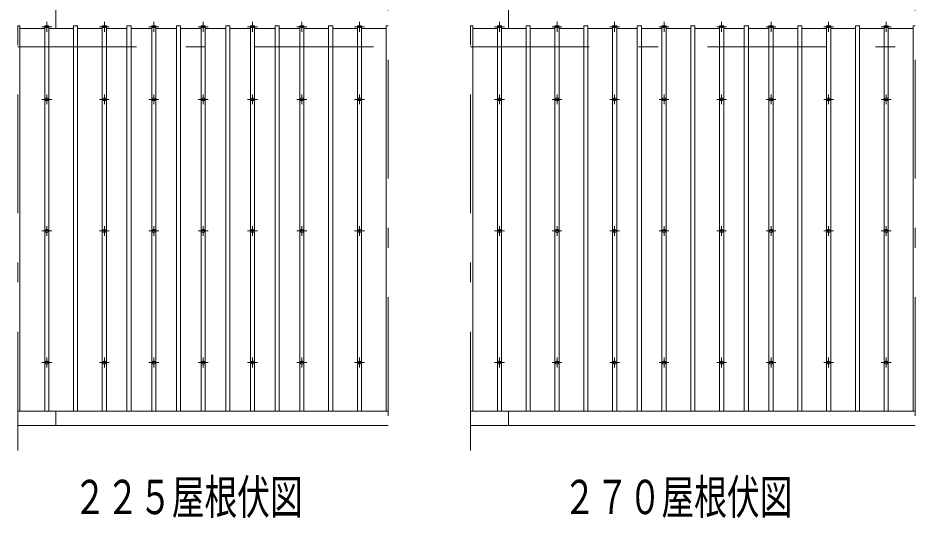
# Model space of a CAD drawing. Units: millimetres, scale not verified. Extents: x -35377 to 35393, y -16800 to 16800.
# Drawn here: x -21368 to -15918, y 8950 to 11986 of the extents above; entities that cross this region are included whole.
import ezdxf
from ezdxf.enums import TextEntityAlignment as Align

# ---------------------------------------------------------------- set-up
doc = ezdxf.new("R2010")
doc.units = ezdxf.units.MM
doc.header["$LTSCALE"] = 60
doc.linetypes.add('USER3', pattern=[24, 12, -5, 2, -5])
for name, color, linetype, lineweight in [('0-2_1-08BOLD', 7, 'Continuous', 18), ('0-3_1-28CENTER', 3, 'USER3', 18), ('0-4_1-48THIN', 4, 'Continuous', 18), ('0-5_1-58DIM', 3, 'Continuous', 18)]:
    doc.layers.add(name, color=color, linetype=linetype, lineweight=lineweight)
doc.styles.add('ＭＳ ゴシック', font='')
doc.styles.get('ＭＳ ゴシック').set_extended_font_data('MS Gothic')

msp = doc.modelspace()

# ---------------------------------------------------------------- linework, layer by layer
at = {"layer": '0-2_1-08BOLD'}
for p, q in [((-21137.83, 12049.83), (-21137.83, 11923.12)), ((-18387.84, 12049.83), (-18387.84, 11923.12)), ((-21367.83, 9598.91), (-19117.83, 9598.91)), ((-21137.83, 9511.48), (-21137.83, 9598.91)), ((-15917.84, 9598.91), (-18617.84, 9598.91)), ((-18387.84, 9598.91), (-18387.84, 9511.48)), ((-19117.83, 9511.48), (-21367.83, 9511.48)), ((-18617.84, 9511.48), (-15917.84, 9511.48))]:
    msp.add_line(p, q, dxfattribs=at)
for centre in [(-21192.83, 11492.32), (-20842.83, 11492.32), (-20542.83, 11492.32), (-20242.83, 11492.32), (-19942.83, 11492.32), (-19642.83, 11492.32), (-19292.83, 11492.32), (-18442.84, 11492.32), (-18092.84, 11492.32), (-17742.84, 11492.32), (-17442.83, 11492.32), (-17092.84, 11492.32), (-16792.84, 11492.32), (-16442.84, 11492.32), (-16092.84, 11492.32), (-21192.83, 10693.28), (-20842.83, 10693.28), (-20542.83, 10693.28), (-20242.83, 10693.28), (-19942.83, 10693.28), (-19642.83, 10693.28), (-19292.83, 10693.28), (-18442.84, 10693.28), (-18092.84, 10693.28), (-17742.84, 10693.28), (-17442.83, 10693.28), (-17092.84, 10693.28), (-16792.84, 10693.28), (-16442.84, 10693.28), (-16092.84, 10693.28), (-21192.83, 9894.23), (-20842.83, 9894.23), (-20542.83, 9894.23), (-20242.83, 9894.23), (-19942.83, 9894.23), (-19642.83, 9894.23), (-19292.83, 9894.23), (-18442.84, 9894.23), (-18092.84, 9894.23), (-17742.84, 9894.23), (-17442.83, 9894.23), (-17092.84, 9894.23), (-16792.84, 9894.23), (-16442.84, 9894.23), (-16092.84, 9894.23)]:
    msp.add_circle(centre, 10, dxfattribs=at)
for centre, start, end in [((-21192.83, 11921.87), 46.39838, 133.60162), ((-20842.83, 11921.87), 46.39838, 133.60162), ((-20542.83, 11921.87), 46.39838, 133.60162), ((-20242.83, 11921.87), 46.39838, 133.60162), ((-19942.83, 11921.87), 46.39838, 133.60162), ((-19642.83, 11921.87), 46.39838, 133.60162), ((-19292.83, 11921.87), 46.39838, 133.60162), ((-18442.84, 11921.87), 46.39838, 133.60162), ((-18092.84, 11921.87), 46.39838, 133.60162), ((-17742.84, 11921.87), 46.39838, 133.60162), ((-17442.83, 11921.87), 46.39838, 133.60162), ((-17092.84, 11921.87), 46.39838, 133.60162), ((-16792.84, 11921.87), 46.39838, 133.60162), ((-16442.84, 11921.87), 46.39838, 133.60162), ((-16092.84, 11921.87), 46.39838, 133.60162), ((-21192.83, 11942.88), 226.3961, 313.6039), ((-20842.83, 11942.88), 226.3961, 313.6039), ((-20542.83, 11942.88), 226.3961, 313.6039), ((-20242.83, 11942.88), 226.3961, 313.6039), ((-19942.83, 11942.88), 226.3961, 313.6039), ((-19642.83, 11942.88), 226.3961, 313.6039), ((-19292.83, 11942.88), 226.3961, 313.6039), ((-18442.84, 11942.88), 226.3961, 313.6039), ((-18092.84, 11942.88), 226.3961, 313.6039), ((-17742.84, 11942.88), 226.3961, 313.6039), ((-17442.83, 11942.88), 226.3961, 313.6039), ((-17092.84, 11942.88), 226.3961, 313.6039), ((-16792.84, 11942.88), 226.3961, 313.6039), ((-16442.84, 11942.88), 226.3961, 313.6039), ((-16092.84, 11942.88), 226.3961, 313.6039)]:
    msp.add_arc(centre, 14.5, start, end, dxfattribs=at)
at = {"layer": '0-3_1-28CENTER'}
for p, q in [((-21367.83, 9361.47), (-21367.83, 14611.48)), ((-19117.83, 14611.48), (-19117.83, 9361.48)), ((-18617.84, 9361.48), (-18617.84, 14611.48)), ((-15917.84, 14611.48), (-15917.84, 9361.48)), ((-21192.83, 11962.37), (-21192.83, 11902.38)), ((-20842.83, 11962.37), (-20842.83, 11902.38)), ((-20542.83, 11902.38), (-20542.83, 11962.37)), ((-20242.83, 11962.37), (-20242.83, 11902.38)), ((-19942.83, 11902.38), (-19942.83, 11962.37)), ((-19642.83, 11962.37), (-19642.83, 11902.38)), ((-19292.83, 11962.37), (-19292.83, 11902.38)), ((-18442.84, 11902.38), (-18442.84, 11962.37)), ((-18092.84, 11902.38), (-18092.84, 11962.37)), ((-17742.84, 11962.37), (-17742.84, 11902.38)), ((-17442.83, 11902.38), (-17442.83, 11962.37)), ((-17092.84, 11962.37), (-17092.84, 11902.38)), ((-16792.84, 11902.38), (-16792.84, 11962.37)), ((-16442.84, 11962.37), (-16442.84, 11902.38)), ((-16092.84, 11902.38), (-16092.84, 11962.37)), ((-21162.83, 11932.37), (-21222.83, 11932.37)), ((-20812.83, 11932.37), (-20872.83, 11932.37)), ((-20512.83, 11932.37), (-20572.83, 11932.37)), ((-20212.83, 11932.37), (-20272.83, 11932.37)), ((-19912.83, 11932.37), (-19972.83, 11932.37)), ((-19612.83, 11932.37), (-19672.83, 11932.37)), ((-19262.83, 11932.37), (-19322.83, 11932.37)), ((-18472.84, 11932.37), (-18412.84, 11932.37)), ((-18122.84, 11932.37), (-18062.84, 11932.37)), ((-17712.84, 11932.37), (-17772.84, 11932.37)), ((-17472.84, 11932.37), (-17412.84, 11932.37)), ((-17062.84, 11932.37), (-17122.84, 11932.37)), ((-16822.84, 11932.37), (-16762.84, 11932.37)), ((-16412.84, 11932.37), (-16472.84, 11932.37)), ((-16122.84, 11932.37), (-16062.84, 11932.37)), ((-21367.83, 11811.47), (-19117.83, 11811.47)), ((-18617.84, 11811.47), (-15917.84, 11811.47)), ((-21192.83, 11522.32), (-21192.83, 11462.32)), ((-20842.83, 11462.32), (-20842.83, 11522.32)), ((-20542.83, 11522.32), (-20542.83, 11462.32)), ((-20242.83, 11462.32), (-20242.83, 11522.32)), ((-19942.83, 11522.32), (-19942.83, 11462.32)), ((-19642.83, 11462.32), (-19642.83, 11522.32)), ((-19292.83, 11522.32), (-19292.83, 11462.32)), ((-18442.84, 11522.32), (-18442.84, 11462.32)), ((-18092.84, 11462.32), (-18092.84, 11522.32)), ((-17742.84, 11522.32), (-17742.84, 11462.32)), ((-17442.83, 11462.32), (-17442.83, 11522.32)), ((-17092.84, 11522.32), (-17092.84, 11462.32)), ((-16792.84, 11462.32), (-16792.84, 11522.32)), ((-16442.84, 11522.32), (-16442.84, 11462.32)), ((-16092.84, 11462.32), (-16092.84, 11522.32)), ((-21162.83, 11492.32), (-21222.83, 11492.32)), ((-20812.83, 11492.32), (-20872.83, 11492.32)), ((-20512.83, 11492.32), (-20572.83, 11492.32)), ((-20212.83, 11492.32), (-20272.83, 11492.32)), ((-19912.83, 11492.32), (-19972.83, 11492.32)), ((-19612.83, 11492.32), (-19672.83, 11492.32)), ((-19262.83, 11492.32), (-19322.83, 11492.32)), ((-18412.84, 11492.32), (-18472.84, 11492.32)), ((-18062.84, 11492.32), (-18122.84, 11492.32)), ((-17712.84, 11492.32), (-17772.84, 11492.32)), ((-17412.84, 11492.32), (-17472.84, 11492.32)), ((-17062.84, 11492.32), (-17122.84, 11492.32)), ((-16762.84, 11492.32), (-16822.84, 11492.32)), ((-16412.84, 11492.32), (-16472.84, 11492.32)), ((-16062.84, 11492.32), (-16122.84, 11492.32)), ((-21162.83, 10693.28), (-21222.83, 10693.28)), ((-21192.83, 10723.28), (-21192.83, 10663.27)), ((-20872.83, 10693.28), (-20812.83, 10693.28)), ((-20842.83, 10723.28), (-20842.83, 10663.27)), ((-20512.83, 10693.28), (-20572.83, 10693.28)), ((-20542.83, 10663.27), (-20542.83, 10723.28)), ((-20272.83, 10693.28), (-20212.83, 10693.28)), ((-20242.83, 10723.28), (-20242.83, 10663.27)), ((-19912.83, 10693.28), (-19972.83, 10693.28)), ((-19942.83, 10663.27), (-19942.83, 10723.28)), ((-19672.83, 10693.28), (-19612.83, 10693.28)), ((-19642.83, 10723.28), (-19642.83, 10663.27)), ((-19262.83, 10693.28), (-19322.83, 10693.28)), ((-19292.83, 10663.27), (-19292.83, 10723.28)), ((-18412.84, 10693.28), (-18472.84, 10693.28)), ((-18442.84, 10663.27), (-18442.84, 10723.28)), ((-18122.84, 10693.28), (-18062.84, 10693.28)), ((-18092.84, 10723.28), (-18092.84, 10663.27)), ((-17712.84, 10693.28), (-17772.84, 10693.28)), ((-17742.84, 10663.27), (-17742.84, 10723.28)), ((-17472.84, 10693.28), (-17412.84, 10693.28)), ((-17442.83, 10723.28), (-17442.83, 10663.27)), ((-17062.84, 10693.28), (-17122.84, 10693.28)), ((-17092.84, 10663.27), (-17092.84, 10723.28)), ((-16822.84, 10693.28), (-16762.84, 10693.28)), ((-16792.84, 10723.28), (-16792.84, 10663.27)), ((-16412.84, 10693.28), (-16472.84, 10693.28)), ((-16442.84, 10663.27), (-16442.84, 10723.28)), ((-16122.84, 10693.28), (-16062.84, 10693.28)), ((-16092.84, 10723.28), (-16092.84, 10663.27)), ((-21192.83, 9924.23), (-21192.83, 9864.24)), ((-20842.83, 9924.23), (-20842.83, 9864.24)), ((-20542.83, 9864.24), (-20542.83, 9924.23)), ((-20242.83, 9924.23), (-20242.83, 9864.24)), ((-19942.83, 9924.23), (-19942.83, 9864.24)), ((-19642.83, 9864.24), (-19642.83, 9924.23)), ((-19292.83, 9924.23), (-19292.83, 9864.24)), ((-18442.84, 9924.23), (-18442.84, 9864.24)), ((-18092.84, 9924.23), (-18092.84, 9864.24)), ((-17742.84, 9924.23), (-17742.84, 9864.24)), ((-17442.83, 9864.24), (-17442.83, 9924.23)), ((-17092.84, 9924.23), (-17092.84, 9864.24)), ((-16792.84, 9924.23), (-16792.84, 9864.24)), ((-16442.84, 9924.23), (-16442.84, 9864.24)), ((-16092.84, 9864.24), (-16092.84, 9924.23)), ((-21162.83, 9894.23), (-21222.83, 9894.23)), ((-20812.83, 9894.23), (-20872.83, 9894.23)), ((-20512.83, 9894.23), (-20572.83, 9894.23)), ((-20212.83, 9894.23), (-20272.83, 9894.23)), ((-19912.83, 9894.23), (-19972.83, 9894.23)), ((-19612.83, 9894.23), (-19672.83, 9894.23)), ((-19322.83, 9894.23), (-19262.83, 9894.23)), ((-18412.84, 9894.23), (-18472.84, 9894.23)), ((-18062.84, 9894.23), (-18122.84, 9894.23)), ((-17712.84, 9894.23), (-17772.84, 9894.23)), ((-17412.84, 9894.23), (-17472.84, 9894.23)), ((-17062.84, 9894.23), (-17122.84, 9894.23)), ((-16762.84, 9894.23), (-16822.84, 9894.23)), ((-16412.84, 9894.23), (-16472.84, 9894.23)), ((-16062.84, 9894.23), (-16122.84, 9894.23))]:
    msp.add_line(p, q, dxfattribs=at)
at = {"layer": '0-4_1-48THIN'}
for p, q in [((-21205.33, 11938.12), (-21205.33, 9598.91)), ((-21030.33, 11938.12), (-21030.33, 9598.91)), ((-20855.33, 11938.12), (-20855.33, 9598.91)), ((-20705.33, 11938.12), (-20705.33, 9598.91)), ((-20555.33, 11938.12), (-20555.33, 9598.91)), ((-20405.33, 11938.12), (-20405.33, 9598.91)), ((-20255.33, 9598.91), (-20255.33, 11938.12)), ((-20105.33, 9598.91), (-20105.33, 11938.12)), ((-19955.33, 9598.91), (-19955.33, 11938.12)), ((-19805.33, 9598.91), (-19805.33, 11938.12)), ((-19655.33, 9598.91), (-19655.33, 11938.12)), ((-19480.33, 9598.91), (-19480.33, 11938.12)), ((-19305.33, 11938.12), (-19305.33, 9598.91)), ((-19130.33, 11938.12), (-19130.33, 9598.91)), ((-19130.33, 11938.12), (-19117.83, 11938.12)), ((-18455.34, 11938.12), (-18455.34, 9598.91)), ((-18280.34, 11938.12), (-18280.34, 9598.91)), ((-18105.34, 11938.12), (-18105.34, 9598.91)), ((-17930.34, 11938.12), (-17930.34, 9598.91)), ((-17755.34, 9598.91), (-17755.34, 11938.12)), ((-17605.34, 9598.91), (-17605.34, 11938.12)), ((-17455.34, 9598.91), (-17455.34, 11938.12)), ((-17280.34, 9598.91), (-17280.34, 11938.12)), ((-17105.34, 9598.91), (-17105.34, 11938.12)), ((-16955.34, 9598.91), (-16955.34, 11938.12)), ((-16805.34, 9598.91), (-16805.34, 11938.12)), ((-16630.34, 9598.91), (-16630.34, 11938.12)), ((-16455.34, 9598.91), (-16455.34, 11938.12)), ((-16280.34, 9598.91), (-16280.34, 11938.12)), ((-16105.34, 9598.91), (-16105.34, 11938.12)), ((-15930.34, 11938.12), (-15930.34, 9598.91)), ((-15930.34, 11938.12), (-15917.84, 11938.12)), ((-21355.33, 11923.12), (-21205.33, 11923.12)), ((-21180.33, 11923.12), (-21030.33, 11923.12)), ((-21005.33, 11923.12), (-20855.33, 11923.12)), ((-20830.33, 11923.12), (-20705.33, 11923.12)), ((-20680.33, 11923.12), (-20555.33, 11923.12)), ((-20530.33, 11923.12), (-20405.33, 11923.12)), ((-20380.33, 11923.12), (-20255.33, 11923.12)), ((-20230.33, 11923.12), (-20105.33, 11923.12)), ((-20080.32, 11923.12), (-19955.33, 11923.12)), ((-19930.33, 11923.12), (-19805.33, 11923.12)), ((-19780.33, 11923.12), (-19655.33, 11923.12)), ((-19630.33, 11923.12), (-19480.33, 11923.12)), ((-19455.33, 11923.12), (-19305.33, 11923.12)), ((-19280.33, 11923.12), (-19130.33, 11923.12)), ((-18605.34, 11923.12), (-18455.34, 11923.12)), ((-18430.34, 11923.12), (-18280.34, 11923.12)), ((-18255.34, 11923.12), (-18105.34, 11923.12)), ((-18080.34, 11923.12), (-17930.34, 11923.12)), ((-17905.34, 11923.12), (-17755.34, 11923.12)), ((-17730.34, 11923.12), (-17605.34, 11923.12)), ((-17580.34, 11923.12), (-17455.34, 11923.12)), ((-17430.34, 11923.12), (-17280.34, 11923.12)), ((-17255.33, 11923.12), (-17105.34, 11923.12)), ((-17080.34, 11923.12), (-16955.34, 11923.12)), ((-16930.34, 11923.12), (-16805.34, 11923.12)), ((-16780.34, 11923.12), (-16630.34, 11923.12)), ((-16605.34, 11923.12), (-16455.34, 11923.12)), ((-16430.34, 11923.12), (-16280.34, 11923.12)), ((-16255.34, 11923.12), (-16105.34, 11923.12)), ((-16080.34, 11923.12), (-15930.34, 11923.12))]:
    msp.add_line(p, q, dxfattribs=at)
for points in [[(-21355.33, 9598.91), (-21355.33, 11938.12), (-21367.83, 11938.12)], [(-21180.33, 9598.91), (-21180.33, 11938.12), (-21205.33, 11938.12)], [(-21005.33, 9598.91), (-21005.33, 11938.12), (-21030.33, 11938.12)], [(-20830.33, 9598.91), (-20830.33, 11938.12), (-20855.33, 11938.12)], [(-20680.33, 9598.91), (-20680.33, 11938.12), (-20705.33, 11938.12)], [(-20530.33, 9598.91), (-20530.33, 11938.12), (-20555.33, 11938.12)], [(-20380.33, 9598.91), (-20380.33, 11938.12), (-20405.33, 11938.12)], [(-20255.33, 11938.12), (-20230.33, 11938.12), (-20230.33, 9598.91)], [(-20105.33, 11938.12), (-20080.32, 11938.12), (-20080.32, 9598.91)], [(-19955.33, 11938.12), (-19930.33, 11938.12), (-19930.33, 9598.91)], [(-19805.33, 11938.12), (-19780.33, 11938.12), (-19780.33, 9598.91)], [(-19655.33, 11938.12), (-19630.33, 11938.12), (-19630.33, 9598.91)], [(-19480.33, 11938.12), (-19455.33, 11938.12), (-19455.33, 9598.91)], [(-19280.33, 9598.91), (-19280.33, 11938.12), (-19305.33, 11938.12)], [(-18605.34, 9598.91), (-18605.34, 11938.12), (-18617.84, 11938.12)], [(-18430.34, 9598.91), (-18430.34, 11938.12), (-18455.34, 11938.12)], [(-18255.34, 9598.91), (-18255.34, 11938.12), (-18280.34, 11938.12)], [(-18080.34, 9598.91), (-18080.34, 11938.12), (-18105.34, 11938.12)], [(-17905.34, 9598.91), (-17905.34, 11938.12), (-17930.34, 11938.12)], [(-17755.34, 11938.12), (-17730.34, 11938.12), (-17730.34, 9598.91)], [(-17605.34, 11938.12), (-17580.34, 11938.12), (-17580.34, 9598.91)], [(-17455.34, 11938.12), (-17430.34, 11938.12), (-17430.34, 9598.91)], [(-17280.34, 11938.12), (-17255.33, 11938.12), (-17255.33, 9598.91)], [(-17105.34, 11938.12), (-17080.34, 11938.12), (-17080.34, 9598.91)], [(-16955.34, 11938.12), (-16930.34, 11938.12), (-16930.34, 9598.91)], [(-16805.34, 11938.12), (-16780.33, 11938.12), (-16780.33, 9598.91)], [(-16630.34, 11938.12), (-16605.34, 11938.12), (-16605.34, 9598.91)], [(-16455.34, 11938.12), (-16430.34, 11938.12), (-16430.34, 9598.91)], [(-16280.34, 11938.12), (-16255.34, 11938.12), (-16255.34, 9598.91)], [(-16105.34, 11938.12), (-16080.34, 11938.12), (-16080.34, 9598.91)]]:
    msp.add_lwpolyline(points, dxfattribs=at)

# ---------------------------------------------------------------- texts
at = {"layer": '0-5_1-58DIM', "color": 7, "style": 'ＭＳ ゴシック', "width": 0.7}
for s, p in [('２２５屋根伏図', (-21030.63, 8911.48)), ('２７０屋根伏図', (-18055.63, 8911.48))]:
    msp.add_text(s, height=208.4, dxfattribs=at).set_placement(p, align=Align.BOTTOM_LEFT)

doc.saveas('drawing.dxf')
